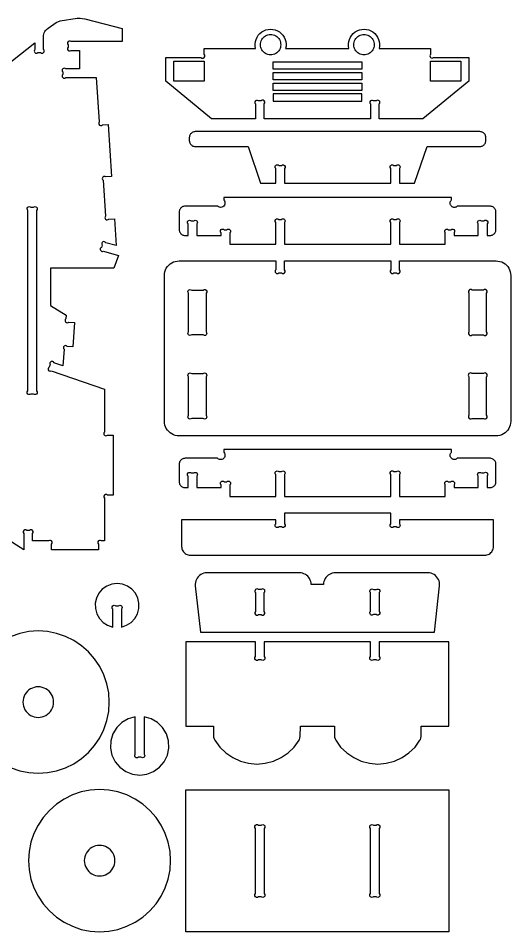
# Model space of a CAD drawing. Extents: x -1598 to 654, y -456 to 869.
# Drawn here: x -889 to -216, y -377 to 869 of the extents above; entities that cross this region are included whole.
import ezdxf

# ---------------------------------------------------------------- set-up
doc = ezdxf.new("R2010")
doc.units = 0
doc.header["$MEASUREMENT"] = 0
doc.layers.get('0').update_dxf_attribs({"linetype": 'CONTINUOUS'})

msp = doc.modelspace()

# ---------------------------------------------------------------- linework, layer by layer
msp.add_lwpolyline([(-947.1, 772.1), (-866, 835.6), (-866, 826.7, 1), (-861.8, 822.5), (-858.3, 822.5, 1), (-854, 826.7), (-854, 845.9), (-853.8, 847.7), (-853.2, 849.4), (-852.5, 851), (-851.4, 852.5), (-850.2, 853.8), (-848, 855.6), (-836.7, 863.7), (-831.5, 865.6), (-808.2, 869.3), (-804.2, 869.2), (-801.6, 869), (-797.7, 868.3), (-746.8, 855.2), (-746.8, 837.4), (-816.5, 837.4, 1), (-820.7, 833.2), (-820.7, 829.7, 1), (-816.5, 825.4), (-805.2, 825.4), (-805.2, 800.3), (-823.7, 800.3, 1), (-827.9, 796.1), (-827.9, 792.6, 1), (-823.7, 788.3), (-782.1, 788.3), (-778.1, 727.8, 1), (-773.6, 723.9), (-765.9, 724.4), (-761.2, 653.2), (-768.9, 652.7, 1), (-772.9, 648.2), (-769.6, 599.2, 1), (-765.1, 595.2), (-757.3, 595.7), (-754.9, 559.1), (-769.1, 563, 1), (-774.3, 560.1), (-775.2, 556.7, 1), (-772.3, 551.5), (-751.7, 545.7), (-758.1, 528.2), (-844.6, 528.2), (-844.6, 477.2), (-823.4, 464.3), (-823.7, 459.1, 1), (-819.7, 454.6), (-812, 454.1), (-814, 421.1), (-821.8, 421.6, 1), (-826.2, 417.6), (-827.6, 395.1), (-839.9, 399.3, 1), (-845.3, 396.7), (-846.4, 393.3, 1), (-843.8, 388), (-771.1, 363.2), (-771.1, 304.6, 1), (-766.9, 300.4), (-759.1, 300.4), (-759.1, 218.7), (-766.9, 218.7, 1), (-771.1, 214.5), (-771.1, 156), (-775, 156, 1), (-779.2, 151.8), (-779.2, 144), (-843.2, 144), (-843.2, 151.8, 1), (-847.5, 156), (-869.1, 156), (-869.1, 166.2, 1), (-873.3, 170.4), (-876.8, 170.4, 1), (-881.1, 166.2), (-881.1, 143.9), (-907.5, 160.9)], format="xyb")
for points in [[(-399.8, 846.1), (-398, 843.4), (-396.7, 840.5), (-395.8, 837.4), (-395.4, 834.2), (-395.5, 831), (-396.1, 827.8), (-325.8, 827.8), (-325.8, 820.1, 1), (-321.5, 815.8), (-273.7, 815.8), (-273.7, 783.6), (-336.1, 732.1), (-395.8, 732.1), (-395.8, 752.3, 1), (-400.1, 756.5), (-403.6, 756.5, 1), (-407.8, 752.3), (-407.8, 732.1), (-552.8, 732.1), (-552.8, 752.3, 1), (-557.1, 756.5), (-560.6, 756.5, 1), (-564.8, 752.3), (-564.8, 732.1), (-624.6, 732.1), (-687, 783.6), (-687, 815.8), (-639.2, 815.8, 1), (-634.9, 820.1), (-634.9, 827.8), (-564.6, 827.8), (-565.2, 831), (-565.3, 834.2), (-564.9, 837.4), (-564, 840.5), (-562.7, 843.4), (-560.9, 846.1), (-558.7, 848.5), (-556.2, 850.6), (-553.4, 852.2), (-550.5, 853.4), (-547.3, 854.1), (-544.1, 854.4), (-540.9, 854.1), (-537.7, 853.4), (-534.8, 852.2), (-532, 850.6), (-529.5, 848.5), (-527.3, 846.1), (-525.6, 843.4), (-524.2, 840.5), (-523.3, 837.4), (-522.9, 834.2), (-523, 831), (-523.6, 827.8), (-437.1, 827.8), (-437.7, 831), (-437.7, 834.2), (-437.3, 837.4), (-436.5, 840.5), (-435.1, 843.4), (-433.3, 846.1), (-431.2, 848.5), (-428.7, 850.6), (-425.9, 852.2), (-422.9, 853.4), (-419.8, 854.1), (-416.6, 854.4), (-413.4, 854.1), (-410.2, 853.4), (-407.2, 852.2), (-404.4, 850.6), (-401.9, 848.5)], [(-654, 710.6), (-654.5, 709.7), (-654.8, 708.7), (-655, 707.6), (-655.1, 706.6), (-655.1, 702.3), (-655, 701.3), (-654.8, 700.2), (-654.5, 699.3), (-654, 698.3), (-653.4, 697.4), (-652.7, 696.7), (-651.9, 696), (-651.1, 695.4), (-650.1, 694.9), (-649.1, 694.6), (-648.1, 694.4), (-647.1, 694.3), (-574.9, 694.3), (-557.8, 644.1), (-537.2, 644.1), (-537.2, 664.2, -1), (-533, 668.5), (-529.4, 668.5, -1), (-525.2, 664.2), (-525.2, 644.1), (-380.2, 644.1), (-380.2, 664.2, -1), (-376, 668.5), (-372.4, 668.5, -1), (-368.2, 664.2), (-368.2, 644.1), (-347.6, 644.1), (-330.5, 694.3), (-258.3, 694.3), (-257.3, 694.4), (-256.3, 694.6), (-255.3, 694.9), (-254.3, 695.4), (-253.5, 696), (-252.7, 696.7), (-252, 697.4), (-251.4, 698.3), (-250.9, 699.3), (-250.6, 700.2), (-250.4, 701.3), (-250.3, 702.3), (-250.3, 706.6), (-250.4, 707.6), (-250.6, 708.7), (-250.9, 709.7), (-251.4, 710.6), (-252, 711.5), (-252.7, 712.2), (-253.5, 712.9), (-254.3, 713.5), (-255.3, 714), (-256.3, 714.3), (-257.3, 714.5), (-258.3, 714.6), (-647.1, 714.6), (-648.1, 714.5), (-649.1, 714.3), (-650.1, 714), (-651.1, 713.5), (-651.9, 712.9), (-652.7, 712.2), (-653.4, 711.5)], [(-668.6, 606.9), (-668.8, 605.9), (-668.9, 604.8), (-668.9, 580.8), (-668.8, 579.8), (-668.6, 578.8), (-668.3, 577.8), (-667.8, 576.8), (-667.2, 576), (-666.6, 575.2), (-665.8, 574.5), (-664.9, 573.9), (-664, 573.4), (-663, 573.1), (-661.9, 572.9), (-660.9, 572.8), (-656.9, 572.8), (-656.9, 588.6, -1), (-652.7, 592.8), (-649.1, 592.8, -1), (-644.9, 588.6), (-644.9, 572.8), (-611.7, 572.8), (-611.7, 576.6, -1), (-607.4, 580.8), (-603.9, 580.8, -1), (-599.7, 576.6), (-599.7, 560.8), (-537.2, 560.8), (-537.2, 590.6, -1), (-533, 594.8), (-529.4, 594.8, -1), (-525.2, 590.6), (-525.2, 560.8), (-380.2, 560.8), (-380.2, 590.6, -1), (-376, 594.8), (-372.4, 594.8, -1), (-368.2, 590.6), (-368.2, 560.8), (-305.7, 560.8), (-305.7, 576.6, -1), (-301.5, 580.8), (-298, 580.8, -1), (-293.7, 576.6), (-293.7, 572.8), (-260.9, 572.8), (-260.6, 588.7, -1), (-256.4, 592.8), (-252.8, 592.8, -1), (-248.5, 588.6), (-248.5, 572.8), (-244.5, 572.8), (-243.5, 572.9), (-242.4, 573.1), (-241.5, 573.4), (-240.5, 573.9), (-239.6, 574.5), (-238.9, 575.2), (-238.2, 576), (-237.6, 576.8), (-237.1, 577.8), (-236.8, 578.8), (-236.6, 579.8), (-236.5, 580.8), (-236.5, 604.8), (-236.6, 605.9), (-236.8, 606.9), (-237.2, 607.9), (-237.7, 608.9), (-238.3, 609.8), (-239, 610.6), (-239.9, 611.3), (-240.8, 611.8), (-241.7, 612.3), (-242.8, 612.6), (-243.8, 612.8), (-289.2, 612.8), (-289.7, 612.3), (-290.3, 611.9), (-291, 611.6), (-291.7, 611.3), (-292.5, 611.2), (-293.2, 611.1), (-294, 611.2), (-294.7, 611.3), (-295.4, 611.6), (-296.1, 611.9), (-296.7, 612.3), (-297.3, 612.8), (-297.8, 613.4), (-298.2, 614.1), (-298.6, 614.8), (-298.8, 615.5), (-299, 616.3), (-299, 617.1), (-299, 617.9), (-298.8, 618.6), (-298.6, 619.4), (-298.2, 620.1), (-297.8, 620.7), (-297.3, 621.3), (-297.3, 624.8), (-608.1, 624.8), (-608.1, 621.3), (-607.2, 620.1), (-606.6, 618.6), (-606.4, 617.1), (-606.6, 615.5), (-607.2, 614.1), (-608.1, 612.8), (-609.4, 611.9), (-610.8, 611.3), (-612.4, 611.1), (-613.9, 611.3), (-615.4, 611.9), (-616.6, 612.8), (-660.9, 612.8), (-661.9, 612.8), (-663, 612.6), (-664, 612.2), (-664.9, 611.8), (-665.8, 611.2), (-666.6, 610.5), (-667.2, 609.7), (-667.8, 608.8), (-668.3, 607.9)], [(-875.6, 360.8), (-875.6, 607.1, -1), (-871.4, 611.4), (-867.9, 611.4, -1), (-863.6, 607.1), (-863.6, 360.8, -1), (-867.9, 356.5), (-871.4, 356.5, -1)], [(-537.2, 538.2), (-537.2, 526, 1), (-533, 521.8), (-529.4, 521.8, 1), (-525.2, 526), (-525.2, 538.2), (-380.2, 538.2), (-380.2, 526, 1), (-376, 521.8), (-372.4, 521.8, 1), (-368.2, 526), (-368.2, 538.2), (-236.3, 538.2), (-233.7, 538), (-231.1, 537.5), (-228.6, 536.7), (-226.3, 535.5), (-224.1, 534), (-222.1, 532.3), (-220.4, 530.4), (-218.9, 528.2), (-217.8, 525.8), (-216.9, 523.4), (-216.4, 520.8), (-216.3, 518.2), (-216.3, 319.4), (-216.4, 316.7), (-216.9, 314.2), (-217.8, 311.7), (-218.9, 309.4), (-220.4, 307.2), (-222.1, 305.2), (-224.1, 303.5), (-226.3, 302), (-228.6, 300.9), (-231.1, 300), (-233.7, 299.5), (-236.3, 299.4), (-669.1, 299.4), (-671.8, 299.5), (-674.3, 300), (-676.8, 300.9), (-679.1, 302), (-681.3, 303.5), (-683.3, 305.2), (-685, 307.2), (-686.5, 309.4), (-687.6, 311.7), (-688.5, 314.2), (-689, 316.7), (-689.1, 319.4), (-689.1, 518.2), (-689, 520.8), (-688.5, 523.4), (-687.6, 525.8), (-686.5, 528.2), (-685, 530.4), (-683.3, 532.3), (-681.3, 534), (-679.1, 535.5), (-676.8, 536.7), (-674.3, 537.5), (-671.8, 538), (-669.1, 538.2)], [(-656.1, 441.5), (-656.1, 494, -1), (-651.9, 498.2), (-636.4, 498.2, -1), (-632.1, 494), (-632.1, 441.5, -1), (-636.4, 437.3), (-651.9, 437.3, -1)], [(-273.3, 494), (-273.3, 441.5, 1), (-269, 437.3), (-253.5, 437.3, 1), (-249.3, 441.5), (-249.3, 494, 1), (-253.5, 498.2), (-269, 498.2, 1)], [(-632.1, 380.1), (-632.1, 327.5, -1), (-636.4, 323.3), (-651.9, 323.3, -1), (-656.1, 327.5), (-656.1, 380.1, -1), (-651.9, 384.4), (-636.4, 384.4, -1)], [(-273.3, 380.1), (-273.3, 327.5, 1), (-269, 323.3), (-253.5, 323.3, 1), (-249.3, 327.5), (-249.3, 380.1, 1), (-253.5, 384.4), (-269, 384.4, 1)], [(-668.6, 262.9), (-668.8, 261.8), (-668.9, 260.8), (-668.9, 236.8), (-668.8, 235.8), (-668.6, 234.7), (-668.3, 233.7), (-667.8, 232.8), (-667.2, 231.9), (-666.6, 231.1), (-665.8, 230.5), (-664.9, 229.9), (-664, 229.4), (-663, 229.1), (-661.9, 228.9), (-660.9, 228.8), (-656.9, 228.8), (-656.9, 244.6, -1), (-652.7, 248.8), (-649.1, 248.8, -1), (-644.9, 244.6), (-644.9, 228.8), (-611.7, 228.8), (-611.7, 232.6, -1), (-607.4, 236.8), (-603.9, 236.8, -1), (-599.7, 232.6), (-599.7, 216.8), (-537.2, 216.8), (-537.2, 246.6, -1), (-533, 250.8), (-529.4, 250.8, -1), (-525.2, 246.6), (-525.2, 216.8), (-380.2, 216.8), (-380.2, 246.6, -1), (-376, 250.8), (-372.4, 250.8, -1), (-368.2, 246.6), (-368.2, 216.8), (-305.7, 216.8), (-305.7, 232.6, -1), (-301.5, 236.8), (-298, 236.8, -1), (-293.7, 232.6), (-293.7, 228.8), (-260.9, 228.8), (-260.6, 244.6, -1), (-256.4, 248.8), (-252.8, 248.8, -1), (-248.5, 244.6), (-248.5, 228.8), (-244.5, 228.8), (-243.5, 228.9), (-242.4, 229.1), (-241.5, 229.4), (-240.5, 229.9), (-239.6, 230.5), (-238.9, 231.1), (-238.2, 231.9), (-237.6, 232.8), (-237.1, 233.7), (-236.8, 234.7), (-236.6, 235.8), (-236.5, 236.8), (-236.5, 260.8), (-236.6, 261.9), (-236.8, 262.9), (-237.2, 263.9), (-237.7, 264.9), (-238.3, 265.7), (-239, 266.5), (-239.9, 267.2), (-240.8, 267.8), (-241.7, 268.3), (-242.8, 268.6), (-243.8, 268.8), (-289.2, 268.8), (-289.7, 268.3), (-290.3, 267.9), (-291, 267.6), (-291.7, 267.3), (-292.5, 267.2), (-293.2, 267.1), (-294, 267.2), (-294.7, 267.3), (-295.4, 267.6), (-296.1, 267.9), (-296.7, 268.3), (-297.3, 268.8), (-297.8, 269.4), (-298.2, 270), (-298.6, 270.7), (-298.8, 271.5), (-299, 272.3), (-299, 273), (-299, 273.8), (-298.8, 274.6), (-298.6, 275.3), (-298.2, 276), (-297.8, 276.7), (-297.3, 277.3), (-297.3, 280.8), (-608.1, 280.8), (-608.1, 277.3), (-607.2, 276), (-606.6, 274.6), (-606.4, 273), (-606.6, 271.5), (-607.2, 270), (-608.1, 268.8), (-609.4, 267.8), (-610.8, 267.2), (-612.4, 267), (-613.9, 267.2), (-615.4, 267.8), (-616.6, 268.8), (-660.9, 268.8), (-661.9, 268.7), (-663, 268.5), (-664, 268.2), (-664.9, 267.7), (-665.8, 267.1), (-666.6, 266.5), (-667.2, 265.7), (-667.8, 264.8), (-668.3, 263.9)], [(-247.2, 137.5), (-245.8, 138.2), (-244.5, 139.1), (-243.3, 140.1), (-242.3, 141.3), (-241.4, 142.6), (-240.7, 144), (-240.2, 145.5), (-239.9, 147), (-239.8, 148.6), (-239.8, 184.8), (-368.2, 184.8), (-368.2, 179.5, -1), (-372.4, 175.2), (-376, 175.2, -1), (-380.2, 179.5), (-380.2, 194), (-525.2, 194), (-525.2, 179.5, -1), (-529.4, 175.2), (-533, 175.2, -1), (-537.2, 179.5), (-537.2, 184.8), (-665.6, 184.8), (-665.6, 148.6), (-665.5, 147), (-665.2, 145.5), (-664.7, 144), (-664, 142.6), (-663.1, 141.3), (-662.1, 140.1), (-660.9, 139.1), (-659.6, 138.2), (-658.2, 137.5), (-656.7, 137), (-655.2, 136.7), (-653.6, 136.6), (-251.8, 136.6), (-250.3, 136.7), (-248.7, 137)], [(-759.7, 38.6), (-759.7, 63.1, -1), (-755.5, 67.4), (-752, 67.4, -1), (-747.7, 63.1), (-747.7, 38.6), (-740.8, 41), (-734.6, 44.9), (-729.6, 50.2), (-726, 56.6), (-724.1, 63.7), (-723.9, 71), (-725.5, 78.2), (-728.8, 84.7), (-733.6, 90.3), (-739.6, 94.5), (-746.5, 97.1), (-753.7, 98), (-761, 97.1), (-767.9, 94.5), (-773.9, 90.3), (-778.6, 84.7), (-782, 78.2), (-783.6, 71), (-783.4, 63.7), (-781.5, 56.6), (-777.9, 50.2), (-772.9, 44.9), (-766.7, 41)], [(-564.8, 85.5), (-564.8, 59.9, 1), (-560.5, 55.7), (-557, 55.7, 1), (-552.8, 59.9), (-552.8, 85.5, 1), (-557, 89.7), (-560.5, 89.7, 1)], [(-407.8, 59.9), (-407.8, 85.5, -1), (-403.5, 89.7), (-400, 89.7, -1), (-395.8, 85.5), (-395.8, 59.9, -1), (-400, 55.7), (-403.5, 55.7, -1)], [(-455.2, -115.9), (-448.5, -125.2), (-440.2, -133.2), (-430.7, -139.6), (-420.3, -144.4), (-409.1, -147.3), (-397.7, -148.3), (-386.3, -147.3), (-375.1, -144.4), (-364.7, -139.6), (-355.2, -133.2), (-346.9, -125.2), (-340.2, -115.9), (-339.7, -114.9), (-338.9, -112.9), (-338.5, -110.8), (-338.4, -96.6), (-300.8, -96.6), (-300.8, 18.4), (-395.8, 18.4), (-395.8, -1.8, -1), (-400, -6.1), (-403.5, -6.1, -1), (-407.8, -1.8), (-407.8, 18.4), (-552.8, 18.4), (-552.8, -1.8, -1), (-557, -6.1), (-560.5, -6.1, -1), (-564.8, -1.8), (-564.8, 18.4), (-659.7, 18.4), (-659.7, -96.6), (-622.1, -96.6), (-622.1, -109.7), (-621.9, -111.8), (-621.3, -113.9), (-620.3, -115.9), (-613.6, -125.2), (-605.3, -133.2), (-595.8, -139.6), (-585.4, -144.4), (-574.3, -147.3), (-562.8, -148.3), (-551.4, -147.3), (-540.3, -144.4), (-529.8, -139.6), (-520.3, -133.2), (-512.1, -125.2), (-505.3, -115.9), (-504.8, -114.9), (-504, -112.9), (-503.6, -110.8), (-503.5, -96.6), (-457, -96.6), (-457, -109.7), (-456.8, -111.8), (-456.2, -113.9)], [(-685, -136.2), (-683, -126.5), (-683.5, -116.5), (-686.4, -107), (-691.6, -98.5), (-698.7, -91.6), (-707.3, -86.6), (-716.9, -83.9), (-716.9, -134.7, -1), (-721.1, -138.9), (-724.6, -138.9, -1), (-728.9, -134.7), (-728.9, -83.9), (-738.5, -86.6), (-747.1, -91.6), (-754.2, -98.5), (-759.4, -107), (-762.3, -116.5), (-762.8, -126.5), (-760.8, -136.2), (-756.5, -145.2), (-750.1, -152.8), (-742, -158.6), (-732.8, -162.2), (-722.9, -163.5), (-713, -162.2), (-703.8, -158.6), (-695.7, -152.8), (-689.3, -145.2)], [(-560.5, -231.8), (-557, -231.8, -1), (-552.8, -236.1), (-552.8, -325.2, -1), (-557, -329.5), (-560.5, -329.5, -1), (-564.8, -325.2), (-564.8, -236.1, -1)], [(-403.5, -231.8), (-400, -231.8, -1), (-395.8, -236.1), (-395.8, -325.2, -1), (-400, -329.5), (-403.5, -329.5, -1), (-407.8, -325.2), (-407.8, -236.1, -1)]]:
    msp.add_lwpolyline(points, format="xyb", close=True)
for points in [[(-532.1, 826.2), (-533.1, 824.7), (-534.3, 823.4), (-535.7, 822.2), (-537.2, 821.2), (-538.8, 820.4), (-540.5, 819.8), (-542.3, 819.4), (-544.1, 819.3), (-545.9, 819.4), (-547.7, 819.8), (-549.4, 820.4), (-551, 821.2), (-552.5, 822.2), (-553.9, 823.4), (-555.1, 824.7), (-556.1, 826.2), (-556.9, 827.9), (-557.5, 829.6), (-557.9, 831.4), (-558, 833.2), (-557.9, 835), (-557.5, 836.8), (-556.9, 838.5), (-556.1, 840.1), (-555.1, 841.6), (-553.9, 843), (-552.5, 844.2), (-551, 845.2), (-549.4, 846), (-547.7, 846.6), (-545.9, 846.9), (-544.1, 847), (-542.3, 846.9), (-540.5, 846.6), (-538.8, 846), (-537.2, 845.2), (-535.7, 844.2), (-534.3, 843), (-533.1, 841.6), (-532.1, 840.1), (-531.3, 838.5), (-530.7, 836.8), (-530.4, 835), (-530.2, 833.2), (-530.4, 831.4), (-530.7, 829.6), (-531.3, 827.9)], [(-403.8, 838.5), (-403.2, 836.8), (-402.8, 835), (-402.7, 833.2), (-402.8, 831.4), (-403.2, 829.6), (-403.8, 827.9), (-404.6, 826.2), (-405.6, 824.7), (-406.8, 823.4), (-408.1, 822.2), (-409.6, 821.2), (-411.3, 820.4), (-413, 819.8), (-414.8, 819.4), (-416.6, 819.3), (-418.4, 819.4), (-420.2, 819.8), (-421.9, 820.4), (-423.5, 821.2), (-425, 822.2), (-426.4, 823.4), (-427.6, 824.7), (-428.6, 826.2), (-429.4, 827.9), (-430, 829.6), (-430.3, 831.4), (-430.4, 833.2), (-430.3, 835), (-430, 836.8), (-429.4, 838.5), (-428.6, 840.1), (-427.6, 841.6), (-426.4, 843), (-425, 844.2), (-423.5, 845.2), (-421.9, 846), (-420.2, 846.6), (-418.4, 846.9), (-416.6, 847), (-414.8, 846.9), (-413, 846.6), (-411.3, 846), (-409.6, 845.2), (-408.1, 844.2), (-406.8, 843), (-405.6, 841.6), (-404.6, 840.1)], [(-634.9, 783.6), (-676.4, 783.6), (-676.4, 810.8), (-634.9, 810.8)], [(-284.3, 783.6), (-325.8, 783.6), (-325.8, 810.8), (-284.3, 810.8)], [(-419.8, 799.6), (-540.8, 799.6), (-540.8, 809.8), (-419.8, 809.8)], [(-540.8, 785.1), (-540.8, 795.3), (-419.8, 795.3), (-419.8, 785.1)], [(-540.8, 770.6), (-540.8, 780.8), (-419.8, 780.8), (-419.8, 770.6)], [(-419.8, 756.1), (-419.8, 766.3), (-540.8, 766.3), (-540.8, 756.1)], [(-313.6, 94.8), (-313.5, 97.1), (-313.7, 99.3), (-314.2, 101.5), (-315.1, 103.6), (-316.2, 105.5), (-317.6, 107.3), (-319.2, 108.8), (-321, 110.1), (-322.9, 111.2), (-325.1, 112), (-327.2, 112.4), (-329.5, 112.6), (-455.8, 112.6), (-457.9, 112.5), (-459.9, 112), (-461.9, 111.4), (-463.8, 110.4), (-465.5, 109.3), (-467.1, 107.9), (-468.5, 106.3), (-469.7, 104.6), (-470.6, 102.7), (-471.3, 100.7), (-471.7, 98.7), (-471.8, 96.6), (-488.7, 96.6), (-488.9, 98.7), (-489.3, 100.7), (-489.9, 102.7), (-490.9, 104.6), (-492, 106.3), (-493.4, 107.9), (-495, 109.3), (-496.7, 110.4), (-498.6, 111.4), (-500.6, 112), (-502.6, 112.5), (-504.7, 112.6), (-631, 112.6), (-633.3, 112.4), (-635.5, 112), (-637.6, 111.2), (-639.5, 110.1), (-641.4, 108.8), (-643, 107.3), (-644.3, 105.5), (-645.4, 103.6), (-646.3, 101.5), (-646.8, 99.3), (-647, 97.1), (-646.9, 94.8), (-640, 31.6), (-320.5, 31.6)], [(-848.7, -47.3), (-850.9, -45.8), (-853.4, -44.6), (-856, -43.7), (-858.7, -43.1), (-861.4, -43), (-864.1, -43.1), (-866.8, -43.7), (-869.4, -44.6), (-871.8, -45.8), (-874.1, -47.3), (-876.1, -49.1), (-877.9, -51.1), (-879.5, -53.4), (-880.7, -55.9), (-881.5, -58.4), (-882.1, -61.1), (-882.3, -63.9), (-882.1, -66.6), (-881.5, -69.3), (-880.7, -71.8), (-879.5, -74.3), (-877.9, -76.6), (-876.1, -78.6), (-874.1, -80.4), (-871.8, -81.9), (-869.4, -83.1), (-866.8, -84), (-864.1, -84.6), (-861.4, -84.7), (-858.7, -84.6), (-856, -84), (-853.4, -83.1), (-850.9, -81.9), (-848.7, -80.4), (-846.6, -78.6), (-844.8, -76.6), (-843.3, -74.3), (-842.1, -71.8), (-841.2, -69.3), (-840.7, -66.6), (-840.5, -63.9), (-840.7, -61.1), (-841.2, -58.4), (-842.1, -55.9), (-843.3, -53.4), (-844.8, -51.1), (-846.6, -49.1)], [(-709, -211.6), (-718.5, -203.2), (-729.1, -196.2), (-740.5, -190.5), (-752.5, -186.5), (-764.9, -184), (-777.6, -183.2), (-790.3, -184), (-802.7, -186.5), (-814.7, -190.5), (-826.1, -196.2), (-836.6, -203.2), (-846.2, -211.6), (-854.6, -221.1), (-861.6, -231.7), (-867.2, -243), (-871.3, -255.1), (-873.8, -267.5), (-874.6, -280.2), (-873.8, -292.8), (-871.3, -305.3), (-867.2, -317.3), (-861.6, -328.7), (-854.6, -339.2), (-846.2, -348.8), (-836.6, -357.1), (-826.1, -364.2), (-814.7, -369.8), (-802.7, -373.9), (-790.3, -376.3), (-777.6, -377.2), (-764.9, -376.3), (-752.5, -373.9), (-740.5, -369.8), (-729.1, -364.2), (-718.5, -357.1), (-709, -348.8), (-700.6, -339.2), (-693.6, -328.7), (-688, -317.3), (-683.9, -305.3), (-681.4, -292.8), (-680.6, -280.2), (-681.4, -267.5), (-683.9, -255.1), (-688, -243), (-693.6, -231.7), (-700.6, -221.1)], [(-300.8, -377.2), (-659.7, -377.2), (-659.7, -183.4), (-300.8, -183.4)], [(-767.2, -298.2), (-764.9, -296.7), (-762.8, -294.9), (-761, -292.9), (-759.5, -290.6), (-758.3, -288.2), (-757.4, -285.6), (-756.9, -282.9), (-756.7, -280.2), (-756.9, -277.4), (-757.4, -274.8), (-758.3, -272.2), (-759.5, -269.7), (-761, -267.5), (-762.8, -265.4), (-764.9, -263.6), (-767.2, -262.1), (-769.6, -260.9), (-772.2, -260), (-774.9, -259.5), (-777.6, -259.3), (-780.3, -259.5), (-783, -260), (-785.6, -260.9), (-788, -262.1), (-790.3, -263.6), (-792.4, -265.4), (-794.2, -267.5), (-795.7, -269.7), (-796.9, -272.2), (-797.8, -274.8), (-798.3, -277.4), (-798.5, -280.2), (-798.3, -282.9), (-797.8, -285.6), (-796.9, -288.2), (-795.7, -290.6), (-794.2, -292.9), (-792.4, -294.9), (-790.3, -296.7), (-788, -298.2), (-785.6, -299.5), (-783, -300.3), (-780.3, -300.9), (-777.6, -301), (-774.9, -300.9), (-772.2, -300.3), (-769.6, -299.5)]]:
    msp.add_lwpolyline(points, close=True)
msp.add_lwpolyline([(-898.5, -153.5), (-886.5, -157.6), (-874, -160), (-861.4, -160.9), (-848.7, -160), (-836.3, -157.6), (-824.3, -153.5), (-812.9, -147.9), (-802.3, -140.8), (-792.8, -132.4), (-784.4, -122.9), (-777.4, -112.4), (-771.8, -101), (-767.7, -89), (-765.2, -76.5), (-764.4, -63.9), (-765.2, -51.2), (-767.7, -38.7), (-771.8, -26.7), (-777.4, -15.3), (-784.4, -4.8), (-792.8, 4.7), (-802.3, 13.1), (-812.9, 20.2), (-824.3, 25.8), (-836.3, 29.8), (-848.7, 32.3), (-861.4, 33.2), (-874, 32.3), (-886.5, 29.8), (-898.5, 25.8)])

doc.saveas('drawing.dxf')
